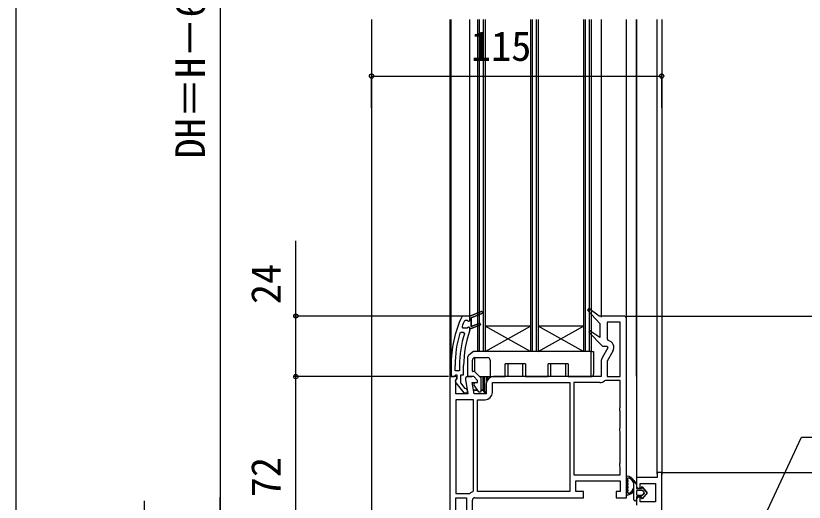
# Model space of a CAD drawing. Units: millimetres, scale not verified. Extents: x -700 to 700, y -1043 to 1038.
# Drawn here: x -700 to -387.5, y -572.1 to -379.3 of the extents above; entities that cross this region are included whole.
import ezdxf
from ezdxf.enums import TextEntityAlignment as Align

# ---------------------------------------------------------------- set-up
doc = ezdxf.new("R2010")
doc.units = ezdxf.units.MM
doc.header["$LTSCALE"] = 6
for name, color, linetype in [('0-2_YKK_11', 7, 'Continuous'), ('0-3_YKK_12', 2, 'Continuous'), ('0-4_YKK_13', 4, 'Continuous'), ('0-6_YKK_D', 6, 'Continuous'), ('0-7_YKK_ZWAK', 7, 'Continuous')]:
    doc.layers.add(name, color=color, linetype=linetype)
doc.styles.add('ＭＳ ゴシック', font='')
doc.styles.get('ＭＳ ゴシック').set_extended_font_data('MS Gothic')

msp = doc.modelspace()

# ---------------------------------------------------------------- linework, layer by layer
at = {"layer": '0-2_YKK_11'}
for p, q in [((-468.5, -524.7), (-478.8, -524.7)), ((-454, -571.1), (-454, -573.3))]:
    msp.add_line(p, q, dxfattribs=at)
for points in [[(-522.205, -500.201), (-521.747, -499.9), (-521.075, -499.9), (-520.59, -500.275), (-520, -500.2), (-520, -498.3), (-515.548, -496.529), (-520, -498.3), (-522.782, -498.3), (-523.236, -498.59)], [(-459, -498.3), (-468.71, -498.3), (-472.905, -495.348), (-473.423, -495.939), (-468.5, -501.3), (-468.5, -506.765), (-472.412, -504.144), (-472.916, -504.749), (-467.513, -510.3), (-465.655, -510.3), (-465.327, -510.867), (-467.611, -514.823)], [(-515.252, -497.272), (-519.5, -498.962), (-519.5, -502.439), (-516.048, -501.066), (-515.752, -501.809), (-519.5, -503.3), (-520, -503.3), (-520, -502.8), (-520.59, -502.725), (-521.075, -503.1), (-521.1, -503.1), (-522.635, -503.1), (-523.104, -502.426)], [(-520.03, -503.918), (-520, -503.747), (-520, -503.3), (-519.5, -503.3), (-515.752, -501.809), (-516.048, -501.066), (-519.5, -502.439), (-519.5, -498.962), (-515.252, -497.272)], [(-518, -570.299), (-475, -570.3), (-475, -567.8), (-478, -567.8), (-478, -563.6), (-460.4, -563.6), (-460.4, -567.8), (-462, -567.8), (-462, -570.3), (-458, -570.3), (-458, -499.3)], [(-460.4, -522.3), (-460.4, -500.7), (-465.6, -500.7), (-465.6, -507.487), (-465.213, -507.974)], [(-523.991, -505.055), (-523.513, -504.7), (-522.676, -504.7), (-522.199, -505.348)], [(-463.355, -512.25), (-465.6, -516.139), (-465.6, -522.3), (-460.4, -522.3)], [(-527.5, -517.933), (-527.5, -522.3), (-526.4, -522.3), (-525.904, -521.863), (-525.606, -521.6), (-525.2, -521.6), (-525.2, -523), (-525.4, -523.4)], [(-524.1, -517.933), (-524.1, -520), (-525.9, -520), (-525.9, -517.933)], [(-525.587, -524.817), (-522.475, -528.8), (-521, -528.8), (-521, -527.699), (-521.475, -527.2), (-521.845, -527.008), (-523.6, -524.762), (-523.6, -521.6), (-522.5, -521.6), (-522.5, -517.933)], [(-468, -516.273), (-468, -522.3), (-510.6, -522.3)], [(-528, -522.3), (-528, -594.3), (-516.134, -594.3), (-516, -594.377), (-513.095, -590.959), (-513.705, -590.441), (-516.016, -593.16)], [(-521.785, -523.473), (-520.793, -529.1), (-525.6, -529.1), (-525.6, -523.743), (-525.176, -523.065), (-525.142, -522.6), (-525.6, -522.3), (-526.5, -522.3), (-528, -522.3)], [(-513.5, -525.2), (-513.5, -529.1), (-518.356, -529.1), (-519.132, -524.7), (-517, -524.7), (-517, -523.8), (-518.5, -522.3), (-520.8, -522.3)], [(-480.4, -524.7), (-480.4, -567.9), (-517, -567.9), (-517, -531.5), (-514, -531.5)], [(-511.1, -528.6), (-511.1, -524.7), (-480.4, -524.7)], [(-478.8, -524.7), (-478.8, -561.2), (-460.4, -561.2), (-460.4, -558.166), (-460.65, -557.733), (-460.65, -556.867), (-460.4, -556.434), (-460.4, -544.166), (-460.65, -543.733), (-460.65, -542.867), (-460.4, -542.434), (-460.4, -536.166), (-460.65, -535.733), (-460.65, -534.867), (-460.4, -534.434), (-460.4, -523.9), (-466.309, -523.9), (-466.631, -524.017)], [(-525.6, -531.5), (-525.6, -568.7), (-520.367, -568.7), (-520.064, -568.597)], [(-518.959, -568.037), (-518.6, -567.558), (-518.6, -531.5), (-525.6, -531.5)], [(-444, -624.3), (-444, -560.3), (-445.8, -560.3), (-445.8, -562.3), (-454, -562.3), (-454, -565.6)], [(-453, -566.6), (-452.5, -566.6), (-452.5, -564.7), (-446.5, -564.7), (-446.5, -571.9), (-452.5, -571.9), (-452.5, -570.1), (-453, -570.1)], [(-525.6, -591.9), (-525.6, -570.3), (-521.4, -570.299), (-521.4, -584.099), (-521.547, -584.453)], [(-516.394, -593.226), (-516.7, -593.049), (-516.7, -590.3), (-517, -590.3), (-517.5, -589.8), (-518.6, -589.8), (-518.6, -592.3), (-520, -592.3), (-520, -586.3), (-519, -585.3), (-519, -571.299)]]:
    msp.add_lwpolyline(points, dxfattribs=at)
for centre, radius, start, end in [((-515.4, -496.9), 0.4, 291.69939, 111.69941), ((-515.4, -496.9), 0.4, 291.69939, 111.69941), ((-481.5, -517.933), 46, 155.13402, 179.99999), ((-459, -499.3), 1, 0.00001, 89.99999), ((-481.5, -517.933), 44.4, 156.46078, 159.55779), ((-481.5, -517.933), 44.4, 163.13981, 180.00001), ((-481.5, -517.933), 42.6, 162.81723, 180.00001), ((-481.5, -517.933), 41, 160.01112, 180.00001), ((-465.866, -510.8), 2.9, 329.99998, 76.9794), ((-465.1, -516.273), 2.9, 150.00001, 180.00002), ((-524.8, -524.2), 1, 126.86989, 218.08672), ((-520.8, -523.3), 1, 90, 189.99998), ((-510.6, -525.2), 2.9, 90.00001, 179.99999), ((-468.5, -521.8), 2.9, 269.99998, 310.11918), ((-514, -528.6), 2.9, 270.00001, 359.99999), ((-453, -565.6), 1, 180.00001, 269.99999), ((-518, -571.299), 3.4, 106.3827, 127.37008), ((-518, -571.299), 1, 90.00001, 179.99999), ((-453, -571.1), 1, 90.00001, 179.99999)]:
    msp.add_arc(centre, radius, start, end, dxfattribs=at)
at = {"layer": '0-3_YKK_12'}
for p, q in [((-559.005, -380.8), (-559.005, -617.3)), ((-528.005, -380.8), (-528.005, -522.8)), ((-527.505, -380.8), (-527.505, -522.3)), ((-520, -498.3), (-520, -380.8)), ((-516.997, -380.8), (-516.997, -512.3)), ((-516.297, -380.8), (-516.297, -512.3)), ((-514.697, -380.8), (-514.697, -512.299)), ((-513.997, -380.8), (-513.997, -512.299)), ((-495.997, -380.8), (-495.997, -512.299)), ((-495.297, -380.8), (-495.297, -512.299)), ((-493.697, -380.8), (-493.697, -512.299)), ((-492.997, -380.8), (-492.997, -512.299)), ((-474.997, -380.8), (-474.997, -512.299)), ((-474.297, -380.8), (-474.297, -512.299)), ((-472.697, -380.8), (-472.697, -512.299)), ((-471.997, -380.8), (-471.997, -512.299)), ((-468, -380.8), (-468, -498.8)), ((-458, -499.3), (-458, -380.8)), ((-454, -380.8), (-454, -562.8)), ((-454, -522.148), (-454, -380.8)), ((-445.8, -560.8), (-445.8, -380.8)), ((-444, -380.8), (-444, -561.099)), ((-495.997, -502.299), (-513.997, -502.299)), ((-495.997, -512.299), (-513.997, -502.299)), ((-513.997, -512.299), (-495.997, -502.299)), ((-474.997, -502.299), (-492.997, -502.299)), ((-474.997, -512.299), (-492.997, -502.299)), ((-492.997, -512.299), (-474.997, -502.299)), ((-471.997, -512.299), (-516.997, -512.3))]:
    msp.add_line(p, q, dxfattribs=at)
at = {"layer": '0-4_YKK_13'}
for p, q in [((-518.582, -512.365), (-520.437, -513.849)), ((-472, -512.3), (-518.395, -512.3)), ((-472, -512.3), (-471, -512.3)), ((-472, -522.3), (-472, -512.3)), ((-471, -512.3), (-471, -521.3)), ((-521, -515.021), (-521, -522.1)), ((-518, -514.8), (-513, -514.8)), ((-518, -520.471), (-518, -514.8)), ((-519, -520.1), (-519, -515.8)), ((-512, -515.8), (-512, -522.3)), ((-498, -517.3), (-506, -517.3)), ((-506, -522.3), (-506, -517.3)), ((-499, -522.3), (-499, -517.3)), ((-498, -517.3), (-498, -522.3)), ((-481, -517.3), (-489, -517.3)), ((-489, -522.3), (-489, -517.3)), ((-482, -522.3), (-482, -517.3)), ((-481, -517.3), (-481, -522.3)), ((-518.379, -520.3), (-518.8, -520.3)), ((-515.646, -522.825), (-518.025, -520.446)), ((-521, -522.32), (-521, -522.3)), ((-520.8, -522.3), (-521, -522.3)), ((-520.8, -522.3), (-519.207, -522.3)), ((-517.807, -524.7), (-518.4, -525.042)), ((-516.172, -522.3), (-512, -522.3)), ((-515.5, -528), (-515.5, -523.178)), ((-514.5, -528.3), (-514.5, -522.6)), ((-514.5, -522.6), (-514.2, -522.6)), ((-514.2, -522.6), (-514.2, -528.3)), ((-513.3, -524.141), (-513.3, -522.3)), ((-513, -522.3), (-513, -523.572)), ((-512, -522.3), (-506, -522.3)), ((-498, -522.3), (-499, -522.3)), ((-498, -522.3), (-489, -522.3)), ((-481, -522.3), (-482, -522.3)), ((-481, -522.3), (-472, -522.3)), ((-518.638, -527.5), (-517.17, -527.5)), ((-516.96, -527.8), (-518.585, -527.8)), ((-518.5, -525.215), (-518.5, -525.537)), ((-518.464, -525.651), (-516.699, -528.172)), ((-515.5, -527.5), (-514.8, -527.5)), ((-514.8, -527.8), (-515.5, -527.8)), ((-514.8, -527.5), (-514.8, -527.8)), ((-516.453, -528.3), (-515.8, -528.3)), ((-514.2, -528.3), (-513.5, -528.3)), ((-513.5, -528.6), (-514.2, -528.6)), ((-458.002, -562.037), (-458, -568.965)), ((-457.401, -563.436), (-457.401, -563.869)), ((-457.401, -564.669), (-457.401, -565.101)), ((-455, -571.001), (-455.001, -563.451)), ((-454.001, -564.9), (-454, -566.7)), ((-454.001, -564.9), (-454, -566.7)), ((-457.401, -565.901), (-457.401, -566.333)), ((-457.401, -567.133), (-457.401, -567.565)), ((-454, -566.7), (-452, -566.7)), ((-452, -566.7), (-454, -566.7)), ((-454, -567.7), (-454, -569)), ((-454, -567.7), (-454, -569)), ((-451.7, -567.4), (-453.7, -567.4)), ((-451.7, -567.4), (-453.7, -567.4)), ((-452, -566.7), (-452, -566.202)), ((-452, -566.202), (-452, -566.7)), ((-451.644, -566.071), (-449.7, -568.349)), ((-449.7, -568.349), (-451.644, -566.071)), ((-449.7, -568.349), (-451.644, -570.629)), ((-449.7, -568.349), (-451.644, -570.629)), ((-450.918, -568.155), (-451.472, -567.505)), ((-450.918, -568.155), (-451.472, -567.505)), ((-451.472, -569.194), (-450.918, -568.544)), ((-450.918, -568.544), (-451.472, -569.194)), ((-454, -570), (-454, -571)), ((-452, -570), (-454, -570)), ((-454, -570), (-454, -571)), ((-452, -570), (-454, -570)), ((-453.7, -569.3), (-451.7, -569.3)), ((-453.7, -569.3), (-451.7, -569.3)), ((-452, -570.497), (-452, -570)), ((-452, -570), (-452, -570.497))]:
    msp.add_line(p, q, dxfattribs=at)
for points in [[(-505, -517.3), (-505, -522.3), (-506, -522.3)], [(-488, -517.3), (-488, -522.3), (-489, -522.3)], [(-514.5, -527.5), (-514.8, -527.5), (-514.8, -522.3)], [(-514.2, -528.6), (-514.2, -528.3), (-514.5, -528.3)], [(-455.001, -563.451), (-454.001, -564.9), (-455.001, -563.451)]]:
    msp.add_lwpolyline(points, dxfattribs=at)
for centre, radius, start, end in [((-518.395, -512.6), 0.3, 90, 128.65981), ((-519.5, -515.021), 1.5, 128.65981, 180), ((-518, -515.8), 1, 90, 180), ((-513, -515.8), 1, 0, 90), ((-518.8, -520.1), 0.2, 180, 270), ((-518.379, -520.8), 0.5, 45, 90), ((-472, -521.3), 1, 270, 0), ((-520.8, -522.1), 0.2, 180, 270), ((-516, -523.178), 0.5, 0, 45), ((-514.8, -522.6), 0.3, 0, 90), ((-514.8, -522.6), 0.6, 0, 30), ((-518.3, -525.215), 0.2, 120, 180), ((-518.3, -525.537), 0.2, 180, 215), ((-515.8, -528), 0.3, 270, 0), ((-514.8, -528.1), 0.3, 0, 90), ((-516.453, -528), 0.3, 215, 270), ((-514.2, -528.3), 0.3, 180, 270), ((-457.702, -562.036), 0.3, 81.80401, 180.0101), ((-458.2, -565.501), 3.8, 32.64697, 81.80401), ((-457.401, -563.036), 0.2, 121.84496, 233.1402), ((-457.401, -564.269), 0.2, 126.88, 233.1402), ((-457.401, -565.501), 0.2, 126.88, 233.1402), ((-457.701, -563.437), 0.3, 0.0101, 53.1402), ((-457.701, -563.869), 0.3, 306.88, 0.0101), ((-457.701, -564.669), 0.3, 0.0101, 53.1402), ((-457.701, -565.101), 0.3, 306.88, 0.0101), ((-457.665, -562.612), 0.3, 301.84496, 339.98801), ((-457.101, -562.817), 0.3, 67.72833, 159.98801), ((-458.2, -565.501), 3.2, 66.86234, 67.72833), ((-456.825, -562.282), 0.3, 246.86234, 296.64309), ((-456.601, -562.729), 0.2, 3.37711, 116.64309), ((-456.102, -562.7), 0.3, 183.37711, 233.15786), ((-458.2, -565.501), 3.2, 306.86234, 53.15786), ((-458.2, -565.501), 3.8, 278.21618, 327.37323), ((-457.401, -566.733), 0.2, 126.88, 233.1402), ((-457.4, -567.965), 0.2, 126.88, 238.17524), ((-457.701, -565.901), 0.3, 0.0101, 53.1402), ((-457.701, -566.333), 0.3, 306.88, 0.0101), ((-457.701, -567.133), 0.3, 0.0101, 53.1402), ((-457.701, -567.565), 0.3, 306.88, 0.0101), ((-457.664, -568.39), 0.3, 20.03219, 58.17524), ((-457.1, -568.184), 0.3, 200.03219, 292.29187), ((-458.2, -565.501), 3.2, 292.29187, 293.15786), ((-456.824, -568.719), 0.3, 63.37711, 113.15786), ((-456.6, -568.272), 0.2, 243.37711, 356.64309), ((-456.101, -568.301), 0.3, 126.86234, 176.64309), ((-453.7, -567.7), 0.3, 90.0101, 180.0101), ((-453.7, -567.7), 0.3, 90.0101, 180.0101), ((-451.798, -566.202), 0.202, 40.47388, 180.01007), ((-451.798, -566.202), 0.202, 40.47391, 180.0101), ((-451.7, -567.7), 0.3, 40.47391, 90.0101), ((-451.7, -567.7), 0.3, 40.47391, 90.0101), ((-451.146, -568.349), 0.3, 319.54628, 40.47391), ((-451.146, -568.349), 0.3, 319.54628, 40.47391), ((-457.7, -568.965), 0.3, 180.0101, 278.21618), ((-454.5, -571), 0.5, 179.89551, 0.0101), ((-454.5, -571.001), 0.5, 180.12472, 359.89548), ((-453.7, -569), 0.3, 180.0101, 270.0101), ((-453.7, -569), 0.3, 180.0101, 270.0101), ((-454.5, -571), 0.5, 359.89543, 0.01008), ((-451.797, -570.497), 0.202, 180.0101, 319.54628), ((-451.797, -570.497), 0.202, 180.0101, 319.54628), ((-451.7, -569), 0.3, 270.0101, 319.54628), ((-451.7, -569), 0.3, 270.0101, 319.54628)]:
    msp.add_arc(centre, radius, start, end, dxfattribs=at)
at = {"layer": '0-6_YKK_D'}
for p, q in [((-619.005, -176.301), (-619.005, -580.3)), ((-559.005, -415.765), (-559.005, -402.2)), ((-444, -415.765), (-444, -402.2)), ((-559.005, -403.2), (-444, -403.2)), ((-522.051, -498.3), (-590.005, -498.3)), ((-458, -498.3), (-231, -498.3)), ((-528.5, -522.3), (-590.005, -522.3)), ((-528.505, -522.3), (-590.005, -522.3)), ((-589.005, -594.3), (-589.005, -522.3)), ((-443.5, -560.3), (-231, -560.3)), ((-443.5, -560.3), (-231, -560.3)), ((-619.005, -594.3), (-619.005, -570.051))]:
    msp.add_line(p, q, dxfattribs=at)
for points in [[(-589.005, -522.3), (-589.005, -498.3), (-589.005, -468.536)], [(-425.888, -626.3), (-424.451, -623.219), (-388.574, -546.279), (-267.55, -546.279)], [(-619.005, -605.3), (-649.005, -597.401), (-649.005, -571.492)]]:
    msp.add_lwpolyline(points, dxfattribs=at)
for centre in [(-559.005, -403.2), (-444, -403.2), (-589.005, -498.3), (-589.005, -522.3), (-589.005, -522.3)]:
    msp.add_circle(centre, 0.85, dxfattribs=at)
at = {"layer": '0-7_YKK_ZWAK'}
msp.add_line((-700, 996.7), (-700, -1043.3), dxfattribs=at)

# ---------------------------------------------------------------- texts
at = {"layer": '0-6_YKK_D', "style": 'ＭＳ ゴシック'}
for s, p in [('DH＝H－68', (-621.505, -435.891)), ('24', (-591.505, -493.582)), ('72', (-591.505, -570.118))]:
    msp.add_text(s, height=11.73, rotation=90, dxfattribs=at).set_placement(p, align=Align.BOTTOM_LEFT)
msp.add_text('115', height=11.73, dxfattribs=at).set_placement((-519.593, -400.7), align=Align.BOTTOM_LEFT)

doc.saveas('drawing.dxf')
